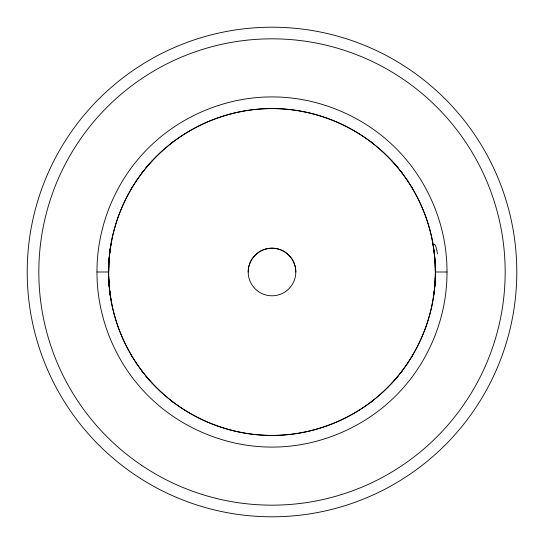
<?xml version="1.0" encoding="UTF-8"?>
<svg xmlns="http://www.w3.org/2000/svg" width="544" height="544" viewBox="0 0 544 544"><rect width="100%" height="100%" fill="white"/><g stroke="black" fill="none" stroke-linecap="round" stroke-linejoin="round"><path stroke-width="0.82" d="M434.955 260.052L435.384 273.68M108.623 274.57L108.807 263.888M435.384 273.605L435.37 274.89M435.37 274.795L435.316 277.114M96.975 272C96.941 254.816 99.559 237.667 104.536 221.224A178.677 178.677 0 0 1 121.897 182.002C136.517 157.366 157.379 136.544 182.022 121.944A179.989 179.989 0 0 1 229.541 102.252C257.264 95.132 286.736 95.139 314.459 102.252A179.989 179.989 0 0 1 361.971 121.951C386.621 136.537 407.483 157.366 422.103 182.002A178.677 178.677 0 0 1 439.464 221.224C449.534 254.089 449.528 289.911 439.464 322.776A178.677 178.677 0 0 1 422.103 361.998C407.483 386.634 386.621 407.456 361.978 422.056A179.989 179.989 0 0 1 314.459 441.748C286.736 448.868 257.264 448.861 229.541 441.748A179.989 179.989 0 0 1 182.029 422.049C157.379 407.463 136.517 386.634 121.897 361.998A178.677 178.677 0 0 1 104.536 322.776C99.559 306.333 96.941 289.184 96.975 272L108.603 272C108.569 288.041 111.017 304.055 115.661 319.403A166.566 166.566 0 0 0 136.143 362.814C149.43 382.881 167.321 399.799 188.006 412.087A168.028 168.028 0 0 0 232.363 430.467C258.244 437.111 285.756 437.111 311.637 430.467A168.028 168.028 0 0 0 355.994 412.08C376.686 399.806 394.57 382.874 407.857 362.814A166.566 166.566 0 0 0 428.332 319.403C437.743 288.728 437.73 255.272 428.339 224.597A166.566 166.566 0 0 0 407.857 181.186C394.57 161.119 376.679 144.201 355.994 131.913A168.028 168.028 0 0 0 311.637 113.533C285.756 106.889 258.244 106.889 232.363 113.533A168.028 168.028 0 0 0 188.006 131.92C167.314 144.194 149.43 161.126 136.143 181.186A166.566 166.566 0 0 0 115.668 224.597C111.01 239.945 108.576 255.959 108.603 272M435.35 275.849L435.329 276.481M435.316 277.012L435.152 280.935M435.302 277.467L435.275 278.168M435.261 278.521L435.234 279.215M435.159 280.806L434.982 283.628M109.63 253.762L108.725 265.771A5.814 1.292 2.2 0 1 108.487 266.118M435.132 281.268L435.091 281.948M108.895 262.33L109.045 260.052M435.071 282.282L435.016 283.125M434.962 283.886L434.547 288.626M434.942 284.131L434.826 285.6M109.099 259.318L109.473 255.163M434.765 286.328L434.676 287.259M434.615 287.946L434.336 290.557M434.432 289.714L434.479 289.286M109.616 253.885L109.704 253.082M434.364 290.326L434.241 291.36M109.684 253.273L110.106 249.927M434.268 291.135L434.146 292.135M109.752 252.674L110.038 250.437M434.078 292.672L434.01 293.243M434.037 293.039L433.962 293.597M433.942 293.746L433.779 294.923M110.092 250.036L110.602 246.548M110.167 249.492L110.31 248.465M110.364 248.078L110.486 247.268M110.514 247.112L111.037 243.93M433.439 297.201L433.378 297.609M110.636 246.33L110.69 245.983M433.371 297.656L433.269 298.262M110.704 245.908L110.792 245.364M249.519 264.18C251.77 257.591 257.094 252.171 263.602 249.723M264.887 249.281L267.6 248.608A17.211 12.172 0 0 1 276.4 248.608C284.628 250.097 291.795 256.258 294.481 264.18M435.397 272L447.025 272M110.99 299.805L110.962 299.656M432.99 244.079L433.092 244.684M110.915 299.377L110.976 299.744M433.126 244.888L433.208 245.364M110.881 299.152L110.949 299.56M110.813 298.765L110.888 299.207M433.208 245.351L434.901 259.318M110.833 298.901L110.69 298.03M110.697 298.064L110.514 296.902M110.561 297.201L110.622 297.609M110.398 296.113L110.446 296.46M110.35 295.834L110.405 296.194M110.31 295.542L110.364 295.922M110.323 295.637L110.194 294.739M110.221 294.923L110.085 293.937M110.106 294.086L109.902 292.509M110.01 293.393L110.058 293.746M109.942 292.883L109.99 293.243M109.922 292.672L109.684 290.734M109.779 291.536L109.827 291.924M109.759 291.36L109.589 289.911M109.664 290.557L109.453 288.626M109.568 289.714L109.324 287.259M109.432 288.402L109.058 284.131M109.296 287.028L109.174 285.6M109.154 285.362L108.97 282.88M109.018 283.628L108.902 281.853M108.909 281.948L108.718 278.113M108.848 280.935L108.814 280.248M108.8 279.908L108.766 279.215M108.739 278.521L108.752 278.868M108.725 278.168L108.63 274.795M108.698 277.467L108.712 277.821M108.684 277.114L108.671 276.481M108.623 274.237L108.63 274.89M295.8 272A23.8 23.8 0 0 1 260.1 292.611A23.8 23.8 0 0 1 260.1 251.389A23.8 23.8 0 0 1 295.8 272A46.478 32.864 0 0 0 294.481 264.18M248.207 272A46.478 32.864 0 0 1 249.519 264.18M433.643 296.929A163.554 163.554 0 0 1 433.384 298.574M412.658 355.456A163.554 163.554 0 0 1 411.801 356.891M406.824 364.596A163.554 163.554 0 0 1 405.872 365.962M402.431 370.682A163.554 163.554 0 0 1 401.418 372.008M398.296 375.918A163.554 163.554 0 0 1 397.229 377.203M395.06 379.732A163.554 163.554 0 0 1 393.951 380.984M372.008 401.418A163.554 163.554 0 0 1 370.682 402.431M298.574 433.384A163.554 163.554 0 0 1 296.929 433.643M291.142 434.432A163.554 163.554 0 0 1 289.483 434.615M273.666 435.547A163.554 163.554 0 0 1 270.334 435.547M254.517 434.615A163.554 163.554 0 0 1 252.858 434.432M247.071 433.643A163.554 163.554 0 0 1 245.426 433.384M173.318 402.431A163.554 163.554 0 0 1 171.992 401.418M150.049 380.984A163.554 163.554 0 0 1 148.94 379.732M146.771 377.203A163.554 163.554 0 0 1 145.704 375.918M142.582 372.008A163.554 163.554 0 0 1 141.569 370.682M138.128 365.962A163.554 163.554 0 0 1 137.176 364.596M132.199 356.891A163.554 163.554 0 0 1 131.342 355.456M110.616 298.574A163.554 163.554 0 0 1 110.357 296.929M110.357 247.071A163.554 163.554 0 0 1 110.616 245.426M131.342 188.544A163.554 163.554 0 0 1 132.199 187.109M137.176 179.404A163.554 163.554 0 0 1 138.128 178.038M141.569 173.318A163.554 163.554 0 0 1 142.582 171.992M145.704 168.082A163.554 163.554 0 0 1 146.771 166.797M148.94 164.268A163.554 163.554 0 0 1 150.049 163.016M171.992 142.582A163.554 163.554 0 0 1 173.318 141.569M245.426 110.616A163.554 163.554 0 0 1 247.071 110.357M252.858 109.568A163.554 163.554 0 0 1 254.517 109.385M270.334 108.453A163.554 163.554 0 0 1 273.666 108.453M289.483 109.385A163.554 163.554 0 0 1 291.142 109.568M296.929 110.357A163.554 163.554 0 0 1 298.574 110.616M370.682 141.569A163.554 163.554 0 0 1 372.008 142.582M393.951 163.016A163.554 163.554 0 0 1 395.06 164.268M397.229 166.797A163.554 163.554 0 0 1 398.296 168.082M401.418 171.992A163.554 163.554 0 0 1 402.431 173.318M405.872 178.038A163.554 163.554 0 0 1 406.824 179.404M411.801 187.109A163.554 163.554 0 0 1 412.658 188.544M433.384 245.426A163.554 163.554 0 0 1 433.643 247.071M433.187 244.739A28.451 4.495 -90 0 1 437.417 253.878M435.513 266.118A5.814 1.292 -2.2 0 1 435.275 265.771M435.397 265.588A26.806 4.427 -90 0 1 435.526 272M108.739 272A26.806 4.162 -89.9 0 1 108.854 265.962M140.481 478.468A244.8 244.8 0 0 0 516.569 282.662A244.8 244.8 0 0 0 158.95 54.869A244.8 244.8 0 0 0 140.481 478.468M141.549 465.263A233.172 233.172 0 0 0 504.594 288.34A233.172 233.172 0 0 0 169.857 62.39A233.172 233.172 0 0 0 141.549 465.263M177.922 405.593A163.397 163.397 0 0 0 434.731 286.681A163.397 163.397 0 0 0 203.347 123.726A163.397 163.397 0 0 0 177.922 405.593"/></g></svg>
